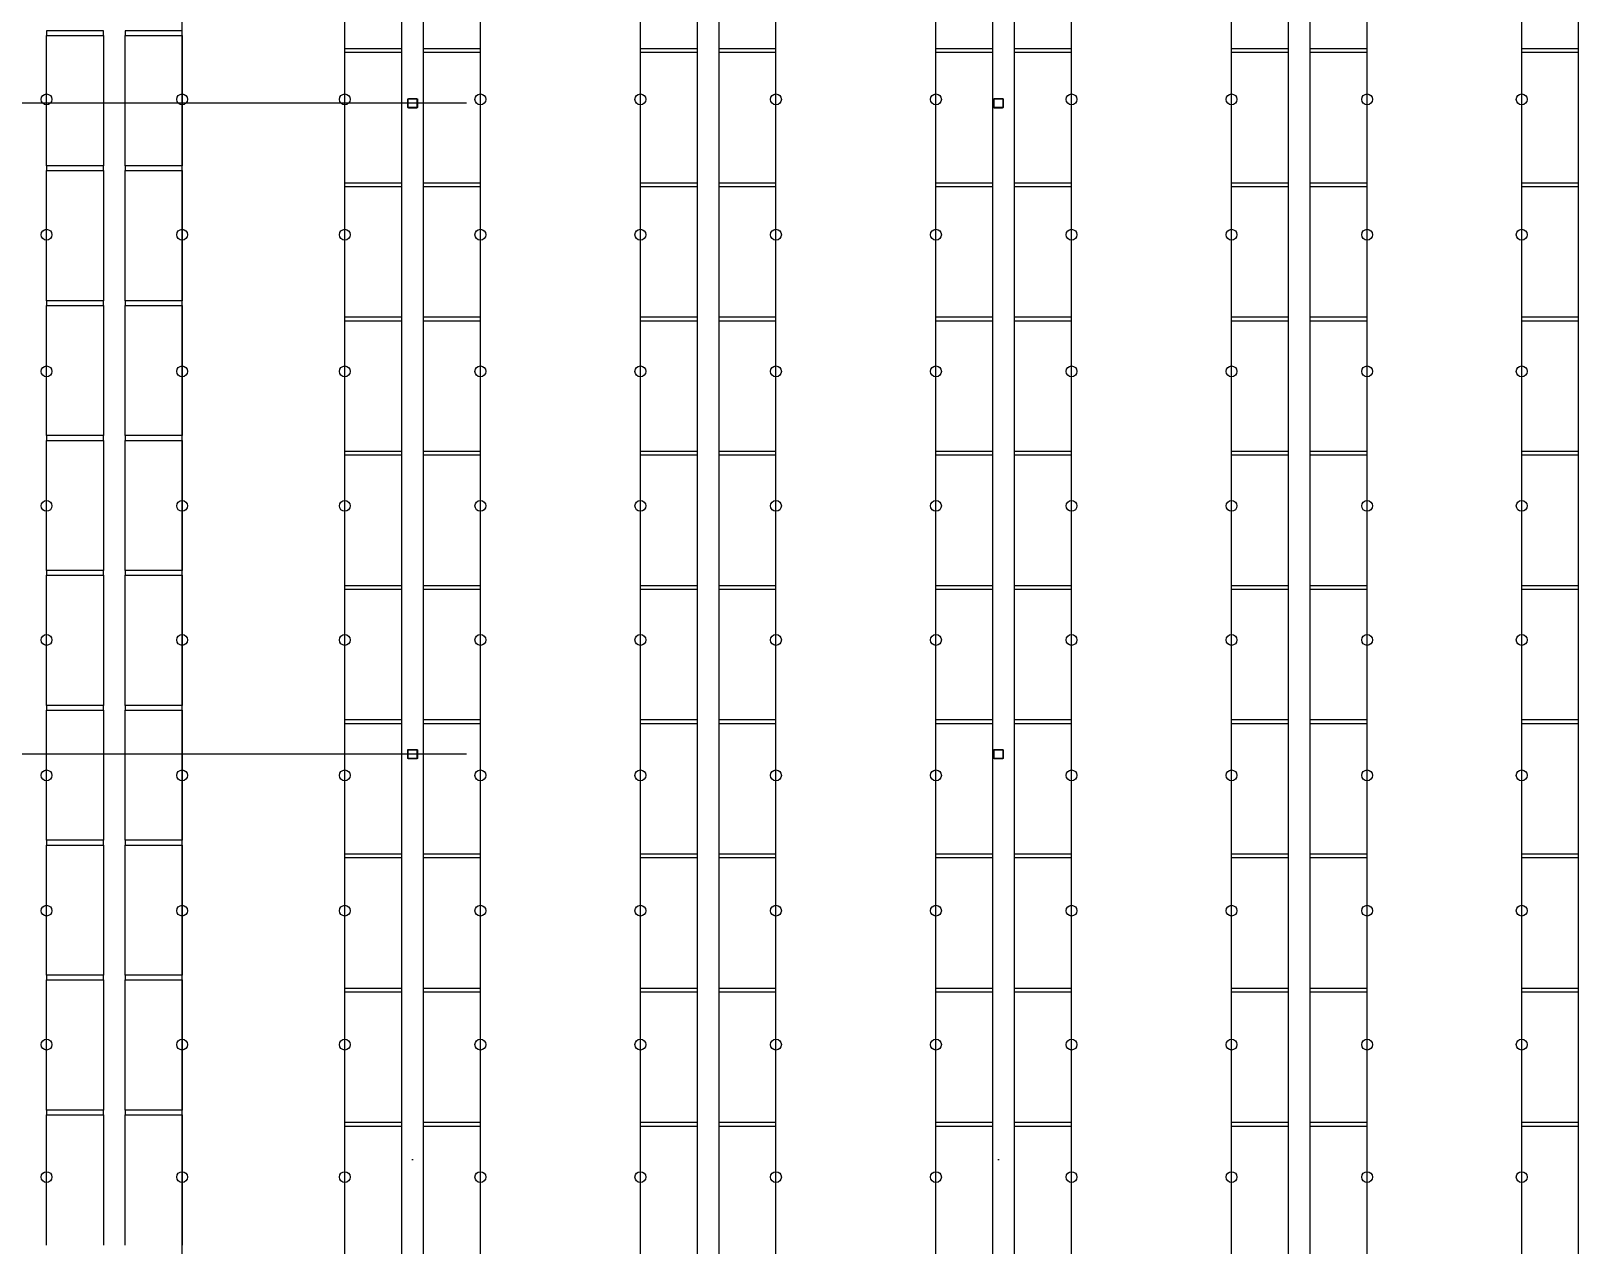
# Model space of a CAD drawing. Header units: millimetres. Extents: x 626570 to 643256, y 6233 to 11343.
# Drawn here: x 630702 to 631844, y 9564 to 10460 of the extents above; entities that cross this region are included whole.
import ezdxf

# ---------------------------------------------------------------- set-up
doc = ezdxf.new("R2010")
doc.units = ezdxf.units.MM
doc.header["$LTSCALE"] = 4000
doc.header["$MEASUREMENT"] = 0
doc.linetypes.add('DASHDOT', pattern=[1, 0.5, -0.25, 0, -0.25])
doc.layers.get('0').update_dxf_attribs({"linetype": 'CONTINUOUS'})
for name, color, linetype in [('BEAMS', 170, 'CONTINUOUS'), ('FRAMES', 170, 'CONTINUOUS'), ('FRAMESHORT', 170, 'CONTINUOUS'), ('LIGHTS', 50, 'CONTINUOUS'), ('MASTERFOUNDATION_1', 4, 'DASHDOT'), ('MASTERFOUNDATION_25', 7, 'CONTINUOUS'), ('RACK', 170, 'CONTINUOUS')]:
    doc.layers.add(name, color=color, linetype=linetype)
doc.styles.get("Standard").update_dxf_attribs({"font": 'simplex.shx'})

# ---------------------------------------------------------------- blocks, each defined once
blk = doc.blocks.new('R96X42')
for p, q in [((0, 0), (0, 42)), ((0, 42), (3, 42)), ((3, 42), (3, 0)), ((3, 42), (99, 42)), ((3, 42), (3, 0)), ((99, 0), (99, 42)), ((99, 0), (99, 42)), ((99, 42), (102, 42)), ((102, 42), (102, 0)), ((0, 0), (3, 0)), ((3, 0), (99, 0)), ((99, 0), (102, 0))]:
    blk.add_line(p, q)
at = {"width": 0.9, "flags": 1}
blk.add_attdef('RACK_TYPE', (18.2, 8.9), '', height=2, dxfattribs=at)

msp = doc.modelspace()

# ---------------------------------------------------------------- linework, layer by layer
at = {"layer": 'BEAMS', "linetype": 'Continuous'}
for p, q in [((630713.8, 10360.5), (630713.8, 10456.5)), ((630755.8, 10456.5), (630755.8, 10360.5)), ((630771.8, 10360.5), (630771.8, 10456.5)), ((630813.8, 10456.5), (630813.8, 10360.5)), ((630713.8, 10261), (630713.8, 10357)), ((630755.8, 10357), (630755.8, 10261)), ((630771.8, 10261), (630771.8, 10357)), ((630813.8, 10357), (630813.8, 10261)), ((630713.8, 10161.5), (630713.8, 10257.5)), ((630755.8, 10257.5), (630755.8, 10161.5)), ((630771.8, 10161.5), (630771.8, 10257.5)), ((630813.8, 10257.5), (630813.8, 10161.5)), ((630713.8, 10062), (630713.8, 10158)), ((630755.8, 10158), (630755.8, 10062)), ((630771.8, 10062), (630771.8, 10158)), ((630813.8, 10158), (630813.8, 10062)), ((630713.8, 9962.5), (630713.8, 10058.5)), ((630755.8, 10058.5), (630755.8, 9962.5)), ((630771.8, 9962.5), (630771.8, 10058.5)), ((630813.8, 10058.5), (630813.8, 9962.5)), ((630713.8, 9863), (630713.8, 9959)), ((630755.8, 9959), (630755.8, 9863)), ((630771.8, 9863), (630771.8, 9959)), ((630813.8, 9959), (630813.8, 9863)), ((630713.8, 9763.5), (630713.8, 9859.5)), ((630755.8, 9859.5), (630755.8, 9763.5)), ((630771.8, 9763.5), (630771.8, 9859.5)), ((630813.8, 9859.5), (630813.8, 9763.5)), ((630713.8, 9664), (630713.8, 9760)), ((630755.8, 9760), (630755.8, 9664)), ((630771.8, 9664), (630771.8, 9760)), ((630813.8, 9760), (630813.8, 9664)), ((630713.8, 9564.5), (630713.8, 9660.5)), ((630755.8, 9660.5), (630755.8, 9564.5)), ((630771.8, 9564.5), (630771.8, 9660.5)), ((630813.8, 9660.5), (630813.8, 9564.5))]:
    msp.add_line(p, q, dxfattribs=at)
at = {"layer": 'FRAMES', "linetype": 'Continuous', "flags": 128}
for points in [[(630713.8, 9760), (630755.8, 9760), (630755.8, 9763.5), (630713.8, 9763.5), (630713.8, 9760)], [(630771.8, 9760), (630813.8, 9760), (630813.8, 9763.5), (630771.8, 9763.5), (630771.8, 9760)], [(630713.8, 9660.5), (630755.8, 9660.5), (630755.8, 9664), (630713.8, 9664), (630713.8, 9660.5)], [(630771.8, 9660.5), (630813.8, 9660.5), (630813.8, 9664), (630771.8, 9664), (630771.8, 9660.5)]]:
    msp.add_lwpolyline(points, close=True, dxfattribs=at)
at = {"layer": 'FRAMESHORT', "flags": 128}
for points in [[(630713.8, 10456.5), (630755.8, 10456.5), (630755.8, 10460), (630713.8, 10460), (630713.8, 10456.5)], [(630771.8, 10456.5), (630813.8, 10456.5), (630813.8, 10460), (630771.8, 10460), (630771.8, 10456.5)], [(630713.8, 10357), (630755.8, 10357), (630755.8, 10360.5), (630713.8, 10360.5), (630713.8, 10357)], [(630771.8, 10357), (630813.8, 10357), (630813.8, 10360.5), (630771.8, 10360.5), (630771.8, 10357)], [(630713.8, 10257.5), (630755.8, 10257.5), (630755.8, 10261), (630713.8, 10261), (630713.8, 10257.5)], [(630771.8, 10257.5), (630813.8, 10257.5), (630813.8, 10261), (630771.8, 10261), (630771.8, 10257.5)], [(630713.8, 10158), (630755.8, 10158), (630755.8, 10161.5), (630713.8, 10161.5), (630713.8, 10158)], [(630771.8, 10158), (630813.8, 10158), (630813.8, 10161.5), (630771.8, 10161.5), (630771.8, 10158)], [(630713.8, 10058.5), (630755.8, 10058.5), (630755.8, 10062), (630713.8, 10062), (630713.8, 10058.5)], [(630771.8, 10058.5), (630813.8, 10058.5), (630813.8, 10062), (630771.8, 10062), (630771.8, 10058.5)], [(630713.8, 9959), (630755.8, 9959), (630755.8, 9962.5), (630713.8, 9962.5), (630713.8, 9959)], [(630771.8, 9959), (630813.8, 9959), (630813.8, 9962.5), (630771.8, 9962.5), (630771.8, 9959)], [(630713.8, 9859.5), (630755.8, 9859.5), (630755.8, 9863), (630713.8, 9863), (630713.8, 9859.5)], [(630771.8, 9859.5), (630813.8, 9859.5), (630813.8, 9863), (630771.8, 9863), (630771.8, 9859.5)]]:
    msp.add_lwpolyline(points, close=True, dxfattribs=at)
at = {"layer": 'LIGHTS'}
for centre in [(630713.8, 10409.5), (630813.8, 10409.5), (630933.8, 10409.5), (631033.8, 10409.5), (631151.8, 10409.5), (631251.8, 10409.5), (631369.8, 10409.5), (631469.8, 10409.5), (631587.8, 10409.5), (631687.8, 10409.5), (631801.8, 10409.5), (630713.8, 10309.7), (630813.8, 10309.7), (630933.8, 10309.7), (631033.8, 10309.7), (631151.8, 10309.7), (631251.8, 10309.7), (631369.8, 10309.7), (631469.8, 10309.7), (631587.8, 10309.7), (631687.8, 10309.7), (631801.8, 10309.7), (630713.8, 10208.9), (630813.8, 10208.9), (630933.8, 10208.9), (631033.8, 10208.9), (631151.8, 10208.9), (631251.8, 10208.9), (631369.8, 10208.9), (631469.8, 10208.9), (631587.8, 10208.9), (631687.8, 10208.9), (631801.8, 10208.9), (630713.8, 10109.7), (630813.8, 10109.7), (630933.8, 10109.7), (631033.8, 10109.7), (631151.8, 10109.7), (631251.8, 10109.7), (631369.8, 10109.7), (631469.8, 10109.7), (631587.8, 10109.7), (631687.8, 10109.7), (631801.8, 10109.7), (630713.8, 10010.8), (630813.8, 10010.8), (630933.8, 10010.8), (631033.8, 10010.8), (631151.8, 10010.8), (631251.8, 10010.8), (631369.8, 10010.8), (631469.8, 10010.8), (631587.8, 10010.8), (631687.8, 10010.8), (631801.8, 10010.8), (630713.8, 9910.9), (630813.8, 9910.9), (630933.8, 9910.9), (631033.8, 9910.9), (631151.8, 9910.9), (631251.8, 9910.9), (631369.8, 9910.9), (631469.8, 9910.9), (631587.8, 9910.9), (631687.8, 9910.9), (631801.8, 9910.9), (630713.8, 9811.1), (630813.8, 9811.1), (630933.8, 9811.1), (631033.8, 9811.1), (631151.8, 9811.1), (631251.8, 9811.1), (631369.8, 9811.1), (631469.8, 9811.1), (631587.8, 9811.1), (631687.8, 9811.1), (631801.8, 9811.1), (630713.8, 9712.3), (630813.8, 9712.3), (630933.8, 9712.3), (631033.8, 9712.3), (631151.8, 9712.3), (631251.8, 9712.3), (631369.8, 9712.3), (631469.8, 9712.3), (631587.8, 9712.3), (631687.8, 9712.3), (631801.8, 9712.3), (630713.8, 9614.6), (630813.8, 9614.6), (630933.8, 9614.6), (631033.8, 9614.6), (631151.8, 9614.6), (631251.8, 9614.6), (631369.8, 9614.6), (631469.8, 9614.6), (631587.8, 9614.6), (631687.8, 9614.6), (631801.8, 9614.6)]:
    msp.add_circle(centre, 3.99, dxfattribs=at)
at = {"layer": 'MASTERFOUNDATION_1', "linetype": 'DASHDOT'}
for p, q in [((630983.8, 6627.5), (630983.8, 11123.2)), ((631415.8, 6627.5), (631415.8, 11123.2)), ((643023.9, 10406.6), (626796.6, 10406.6)), ((643023.9, 9926.6), (626796.6, 9926.6))]:
    msp.add_line(p, q, dxfattribs=at)
at = {"layer": 'MASTERFOUNDATION_25', "linetype": 'Continuous', "flags": 128}
for points in [[(630980.9, 10410.1), (630986.7, 10410.1), (630986.7, 10410.1), (630986.7, 10410.1), (630986.8, 10410.1), (630986.8, 10410.1), (630986.8, 10410.1), (630986.8, 10410.1), (630986.9, 10410.1), (630986.9, 10410.1), (630986.9, 10410.1), (630986.9, 10410.1), (630986.9, 10410.1), (630987, 10410.1), (630987, 10410), (630987, 10410), (630987, 10410), (630987, 10410), (630987, 10410), (630987.1, 10410), (630987.1, 10410), (630987.1, 10410), (630987.1, 10409.9), (630987.1, 10409.9), (630987.1, 10409.9), (630987.2, 10409.9), (630987.2, 10409.9), (630987.2, 10409.9), (630987.2, 10409.9), (630987.2, 10409.8), (630987.2, 10409.8), (630987.2, 10409.8), (630987.3, 10409.8), (630987.3, 10409.8), (630987.3, 10409.7), (630987.3, 10409.7), (630987.3, 10409.7), (630987.3, 10409.7), (630987.3, 10409.7), (630987.3, 10409.6), (630987.3, 10409.6), (630987.3, 10409.6), (630987.3, 10409.6), (630987.3, 10409.6), (630987.3, 10409.5), (630987.3, 10409.5), (630987.3, 10409.5), (630987.3, 10403.7), (630987.3, 10403.7), (630987.3, 10403.7), (630987.3, 10403.7), (630987.3, 10403.6), (630987.3, 10403.6), (630987.3, 10403.6), (630987.3, 10403.6), (630987.3, 10403.6), (630987.3, 10403.5), (630987.3, 10403.5), (630987.3, 10403.5), (630987.3, 10403.5), (630987.3, 10403.5), (630987.3, 10403.4), (630987.2, 10403.4), (630987.2, 10403.4), (630987.2, 10403.4), (630987.2, 10403.4), (630987.2, 10403.3), (630987.2, 10403.3), (630987.2, 10403.3), (630987.1, 10403.3), (630987.1, 10403.3), (630987.1, 10403.3), (630987.1, 10403.3), (630987.1, 10403.2), (630987.1, 10403.2), (630987, 10403.2), (630987, 10403.2), (630987, 10403.2), (630987, 10403.2), (630987, 10403.2), (630987, 10403.2), (630986.9, 10403.2), (630986.9, 10403.1), (630986.9, 10403.1), (630986.9, 10403.1), (630986.9, 10403.1), (630986.8, 10403.1), (630986.8, 10403.1), (630986.8, 10403.1), (630986.8, 10403.1), (630986.7, 10403.1), (630986.7, 10403.1), (630986.7, 10403.1), (630980.9, 10403.1), (630980.9, 10403.1), (630980.9, 10403.1), (630980.9, 10403.1), (630980.9, 10403.1), (630980.8, 10403.1), (630980.8, 10403.1), (630980.8, 10403.1), (630980.8, 10403.1), (630980.8, 10403.1), (630980.7, 10403.1), (630980.7, 10403.2), (630980.7, 10403.2), (630980.7, 10403.2), (630980.7, 10403.2), (630980.6, 10403.2), (630980.6, 10403.2), (630980.6, 10403.2), (630980.6, 10403.2), (630980.6, 10403.2), (630980.5, 10403.3), (630980.5, 10403.3), (630980.5, 10403.3), (630980.5, 10403.3), (630980.5, 10403.3), (630980.5, 10403.3), (630980.5, 10403.3), (630980.4, 10403.4), (630980.4, 10403.4), (630980.4, 10403.4), (630980.4, 10403.4), (630980.4, 10403.4), (630980.4, 10403.5), (630980.4, 10403.5), (630980.4, 10403.5), (630980.4, 10403.5), (630980.4, 10403.5), (630980.3, 10403.6), (630980.3, 10403.6), (630980.3, 10403.6), (630980.3, 10403.6), (630980.3, 10403.6), (630980.3, 10403.7), (630980.3, 10403.7), (630980.3, 10403.7), (630980.3, 10403.7), (630980.3, 10409.5), (630980.3, 10409.5), (630980.3, 10409.5), (630980.3, 10409.6), (630980.3, 10409.6), (630980.3, 10409.6), (630980.3, 10409.6), (630980.3, 10409.6), (630980.3, 10409.7), (630980.4, 10409.7), (630980.4, 10409.7), (630980.4, 10409.7), (630980.4, 10409.7), (630980.4, 10409.8), (630980.4, 10409.8), (630980.4, 10409.8), (630980.4, 10409.8), (630980.4, 10409.8), (630980.4, 10409.9), (630980.5, 10409.9), (630980.5, 10409.9), (630980.5, 10409.9), (630980.5, 10409.9), (630980.5, 10409.9), (630980.5, 10409.9), (630980.5, 10410), (630980.6, 10410), (630980.6, 10410), (630980.6, 10410), (630980.6, 10410), (630980.6, 10410), (630980.7, 10410), (630980.7, 10410), (630980.7, 10410.1), (630980.7, 10410.1), (630980.7, 10410.1), (630980.8, 10410.1), (630980.8, 10410.1), (630980.8, 10410.1), (630980.8, 10410.1), (630980.8, 10410.1), (630980.9, 10410.1), (630980.9, 10410.1), (630980.9, 10410.1), (630980.9, 10410.1), (630980.9, 10410.1)], [(630980.9, 10409.8), (630986.7, 10409.8), (630986.7, 10409.8), (630986.7, 10409.8), (630986.7, 10409.8), (630986.7, 10409.8), (630986.8, 10409.8), (630986.8, 10409.8), (630986.8, 10409.8), (630986.8, 10409.8), (630986.8, 10409.8), (630986.8, 10409.8), (630986.8, 10409.8), (630986.8, 10409.8), (630986.8, 10409.8), (630986.8, 10409.8), (630986.9, 10409.8), (630986.9, 10409.7), (630986.9, 10409.7), (630986.9, 10409.7), (630986.9, 10409.7), (630986.9, 10409.7), (630986.9, 10409.7), (630986.9, 10409.7), (630986.9, 10409.7), (630986.9, 10409.7), (630986.9, 10409.7), (630986.9, 10409.7), (630987, 10409.7), (630987, 10409.7), (630987, 10409.7), (630987, 10409.6), (630987, 10409.6), (630987, 10409.6), (630987, 10409.6), (630987, 10409.6), (630987, 10409.6), (630987, 10409.6), (630987, 10409.6), (630987, 10409.6), (630987, 10409.6), (630987, 10409.5), (630987, 10409.5), (630987, 10409.5), (630987, 10409.5), (630987, 10409.5), (630987, 10409.5), (630987, 10403.7), (630987, 10403.7), (630987, 10403.7), (630987, 10403.7), (630987, 10403.7), (630987, 10403.7), (630987, 10403.7), (630987, 10403.7), (630987, 10403.6), (630987, 10403.6), (630987, 10403.6), (630987, 10403.6), (630987, 10403.6), (630987, 10403.6), (630987, 10403.6), (630987, 10403.6), (630987, 10403.6), (630987, 10403.6), (630987, 10403.5), (630986.9, 10403.5), (630986.9, 10403.5), (630986.9, 10403.5), (630986.9, 10403.5), (630986.9, 10403.5), (630986.9, 10403.5), (630986.9, 10403.5), (630986.9, 10403.5), (630986.9, 10403.5), (630986.9, 10403.5), (630986.9, 10403.5), (630986.9, 10403.5), (630986.8, 10403.5), (630986.8, 10403.5), (630986.8, 10403.4), (630986.8, 10403.4), (630986.8, 10403.4), (630986.8, 10403.4), (630986.8, 10403.4), (630986.8, 10403.4), (630986.8, 10403.4), (630986.8, 10403.4), (630986.7, 10403.4), (630986.7, 10403.4), (630986.7, 10403.4), (630986.7, 10403.4), (630986.7, 10403.4), (630980.9, 10403.4), (630980.9, 10403.4), (630980.9, 10403.4), (630980.9, 10403.4), (630980.9, 10403.4), (630980.9, 10403.4), (630980.9, 10403.4), (630980.9, 10403.4), (630980.9, 10403.4), (630980.8, 10403.4), (630980.8, 10403.4), (630980.8, 10403.4), (630980.8, 10403.4), (630980.8, 10403.5), (630980.8, 10403.5), (630980.8, 10403.5), (630980.8, 10403.5), (630980.8, 10403.5), (630980.8, 10403.5), (630980.8, 10403.5), (630980.7, 10403.5), (630980.7, 10403.5), (630980.7, 10403.5), (630980.7, 10403.5), (630980.7, 10403.5), (630980.7, 10403.5), (630980.7, 10403.5), (630980.7, 10403.5), (630980.7, 10403.6), (630980.7, 10403.6), (630980.7, 10403.6), (630980.7, 10403.6), (630980.7, 10403.6), (630980.7, 10403.6), (630980.7, 10403.6), (630980.7, 10403.6), (630980.7, 10403.6), (630980.6, 10403.6), (630980.6, 10403.7), (630980.6, 10403.7), (630980.6, 10403.7), (630980.6, 10403.7), (630980.6, 10403.7), (630980.6, 10403.7), (630980.6, 10403.7), (630980.6, 10403.7), (630980.6, 10409.5), (630980.6, 10409.5), (630980.6, 10409.5), (630980.6, 10409.5), (630980.6, 10409.5), (630980.6, 10409.5), (630980.6, 10409.6), (630980.6, 10409.6), (630980.6, 10409.6), (630980.7, 10409.6), (630980.7, 10409.6), (630980.7, 10409.6), (630980.7, 10409.6), (630980.7, 10409.6), (630980.7, 10409.6), (630980.7, 10409.6), (630980.7, 10409.7), (630980.7, 10409.7), (630980.7, 10409.7), (630980.7, 10409.7), (630980.7, 10409.7), (630980.7, 10409.7), (630980.7, 10409.7), (630980.7, 10409.7), (630980.7, 10409.7), (630980.7, 10409.7), (630980.8, 10409.7), (630980.8, 10409.7), (630980.8, 10409.7), (630980.8, 10409.7), (630980.8, 10409.8), (630980.8, 10409.8), (630980.8, 10409.8), (630980.8, 10409.8), (630980.8, 10409.8), (630980.8, 10409.8), (630980.8, 10409.8), (630980.9, 10409.8), (630980.9, 10409.8), (630980.9, 10409.8), (630980.9, 10409.8), (630980.9, 10409.8), (630980.9, 10409.8), (630980.9, 10409.8), (630980.9, 10409.8), (630980.9, 10409.8)], [(631413, 10410.1), (631418.7, 10410.1), (631418.7, 10410.1), (631418.8, 10410.1), (631418.8, 10410.1), (631418.8, 10410.1), (631418.8, 10410.1), (631418.8, 10410.1), (631418.9, 10410.1), (631418.9, 10410.1), (631418.9, 10410.1), (631418.9, 10410.1), (631418.9, 10410.1), (631419, 10410.1), (631419, 10410), (631419, 10410), (631419, 10410), (631419, 10410), (631419.1, 10410), (631419.1, 10410), (631419.1, 10410), (631419.1, 10410), (631419.1, 10409.9), (631419.1, 10409.9), (631419.2, 10409.9), (631419.2, 10409.9), (631419.2, 10409.9), (631419.2, 10409.9), (631419.2, 10409.9), (631419.2, 10409.8), (631419.2, 10409.8), (631419.2, 10409.8), (631419.3, 10409.8), (631419.3, 10409.8), (631419.3, 10409.7), (631419.3, 10409.7), (631419.3, 10409.7), (631419.3, 10409.7), (631419.3, 10409.7), (631419.3, 10409.6), (631419.3, 10409.6), (631419.3, 10409.6), (631419.3, 10409.6), (631419.3, 10409.6), (631419.3, 10409.5), (631419.3, 10409.5), (631419.3, 10409.5), (631419.3, 10403.7), (631419.3, 10403.7), (631419.3, 10403.7), (631419.3, 10403.7), (631419.3, 10403.6), (631419.3, 10403.6), (631419.3, 10403.6), (631419.3, 10403.6), (631419.3, 10403.6), (631419.3, 10403.5), (631419.3, 10403.5), (631419.3, 10403.5), (631419.3, 10403.5), (631419.3, 10403.5), (631419.3, 10403.4), (631419.2, 10403.4), (631419.2, 10403.4), (631419.2, 10403.4), (631419.2, 10403.4), (631419.2, 10403.3), (631419.2, 10403.3), (631419.2, 10403.3), (631419.2, 10403.3), (631419.1, 10403.3), (631419.1, 10403.3), (631419.1, 10403.3), (631419.1, 10403.2), (631419.1, 10403.2), (631419.1, 10403.2), (631419, 10403.2), (631419, 10403.2), (631419, 10403.2), (631419, 10403.2), (631419, 10403.2), (631418.9, 10403.2), (631418.9, 10403.1), (631418.9, 10403.1), (631418.9, 10403.1), (631418.9, 10403.1), (631418.8, 10403.1), (631418.8, 10403.1), (631418.8, 10403.1), (631418.8, 10403.1), (631418.8, 10403.1), (631418.7, 10403.1), (631418.7, 10403.1), (631413, 10403.1), (631412.9, 10403.1), (631412.9, 10403.1), (631412.9, 10403.1), (631412.9, 10403.1), (631412.8, 10403.1), (631412.8, 10403.1), (631412.8, 10403.1), (631412.8, 10403.1), (631412.8, 10403.1), (631412.7, 10403.1), (631412.7, 10403.2), (631412.7, 10403.2), (631412.7, 10403.2), (631412.7, 10403.2), (631412.6, 10403.2), (631412.6, 10403.2), (631412.6, 10403.2), (631412.6, 10403.2), (631412.6, 10403.2), (631412.6, 10403.3), (631412.5, 10403.3), (631412.5, 10403.3), (631412.5, 10403.3), (631412.5, 10403.3), (631412.5, 10403.3), (631412.5, 10403.3), (631412.4, 10403.4), (631412.4, 10403.4), (631412.4, 10403.4), (631412.4, 10403.4), (631412.4, 10403.4), (631412.4, 10403.5), (631412.4, 10403.5), (631412.4, 10403.5), (631412.4, 10403.5), (631412.4, 10403.5), (631412.4, 10403.6), (631412.3, 10403.6), (631412.3, 10403.6), (631412.3, 10403.6), (631412.3, 10403.6), (631412.3, 10403.7), (631412.3, 10403.7), (631412.3, 10403.7), (631412.3, 10403.7), (631412.3, 10409.5), (631412.3, 10409.5), (631412.3, 10409.5), (631412.3, 10409.6), (631412.3, 10409.6), (631412.3, 10409.6), (631412.3, 10409.6), (631412.3, 10409.6), (631412.4, 10409.7), (631412.4, 10409.7), (631412.4, 10409.7), (631412.4, 10409.7), (631412.4, 10409.7), (631412.4, 10409.8), (631412.4, 10409.8), (631412.4, 10409.8), (631412.4, 10409.8), (631412.4, 10409.8), (631412.4, 10409.9), (631412.5, 10409.9), (631412.5, 10409.9), (631412.5, 10409.9), (631412.5, 10409.9), (631412.5, 10409.9), (631412.5, 10409.9), (631412.6, 10410), (631412.6, 10410), (631412.6, 10410), (631412.6, 10410), (631412.6, 10410), (631412.6, 10410), (631412.7, 10410), (631412.7, 10410), (631412.7, 10410.1), (631412.7, 10410.1), (631412.7, 10410.1), (631412.8, 10410.1), (631412.8, 10410.1), (631412.8, 10410.1), (631412.8, 10410.1), (631412.8, 10410.1), (631412.9, 10410.1), (631412.9, 10410.1), (631412.9, 10410.1), (631412.9, 10410.1), (631413, 10410.1)], [(631413, 10409.8), (631418.7, 10409.8), (631418.7, 10409.8), (631418.7, 10409.8), (631418.7, 10409.8), (631418.8, 10409.8), (631418.8, 10409.8), (631418.8, 10409.8), (631418.8, 10409.8), (631418.8, 10409.8), (631418.8, 10409.8), (631418.8, 10409.8), (631418.8, 10409.8), (631418.8, 10409.8), (631418.8, 10409.8), (631418.9, 10409.8), (631418.9, 10409.8), (631418.9, 10409.7), (631418.9, 10409.7), (631418.9, 10409.7), (631418.9, 10409.7), (631418.9, 10409.7), (631418.9, 10409.7), (631418.9, 10409.7), (631418.9, 10409.7), (631418.9, 10409.7), (631418.9, 10409.7), (631419, 10409.7), (631419, 10409.7), (631419, 10409.7), (631419, 10409.7), (631419, 10409.6), (631419, 10409.6), (631419, 10409.6), (631419, 10409.6), (631419, 10409.6), (631419, 10409.6), (631419, 10409.6), (631419, 10409.6), (631419, 10409.6), (631419, 10409.6), (631419, 10409.5), (631419, 10409.5), (631419, 10409.5), (631419, 10409.5), (631419, 10409.5), (631419, 10409.5), (631419, 10403.7), (631419, 10403.7), (631419, 10403.7), (631419, 10403.7), (631419, 10403.7), (631419, 10403.7), (631419, 10403.7), (631419, 10403.7), (631419, 10403.6), (631419, 10403.6), (631419, 10403.6), (631419, 10403.6), (631419, 10403.6), (631419, 10403.6), (631419, 10403.6), (631419, 10403.6), (631419, 10403.6), (631419, 10403.6), (631419, 10403.5), (631419, 10403.5), (631418.9, 10403.5), (631418.9, 10403.5), (631418.9, 10403.5), (631418.9, 10403.5), (631418.9, 10403.5), (631418.9, 10403.5), (631418.9, 10403.5), (631418.9, 10403.5), (631418.9, 10403.5), (631418.9, 10403.5), (631418.9, 10403.5), (631418.9, 10403.5), (631418.8, 10403.5), (631418.8, 10403.4), (631418.8, 10403.4), (631418.8, 10403.4), (631418.8, 10403.4), (631418.8, 10403.4), (631418.8, 10403.4), (631418.8, 10403.4), (631418.8, 10403.4), (631418.8, 10403.4), (631418.7, 10403.4), (631418.7, 10403.4), (631418.7, 10403.4), (631418.7, 10403.4), (631413, 10403.4), (631412.9, 10403.4), (631412.9, 10403.4), (631412.9, 10403.4), (631412.9, 10403.4), (631412.9, 10403.4), (631412.9, 10403.4), (631412.9, 10403.4), (631412.9, 10403.4), (631412.9, 10403.4), (631412.8, 10403.4), (631412.8, 10403.4), (631412.8, 10403.4), (631412.8, 10403.5), (631412.8, 10403.5), (631412.8, 10403.5), (631412.8, 10403.5), (631412.8, 10403.5), (631412.8, 10403.5), (631412.8, 10403.5), (631412.8, 10403.5), (631412.7, 10403.5), (631412.7, 10403.5), (631412.7, 10403.5), (631412.7, 10403.5), (631412.7, 10403.5), (631412.7, 10403.5), (631412.7, 10403.5), (631412.7, 10403.6), (631412.7, 10403.6), (631412.7, 10403.6), (631412.7, 10403.6), (631412.7, 10403.6), (631412.7, 10403.6), (631412.7, 10403.6), (631412.7, 10403.6), (631412.7, 10403.6), (631412.7, 10403.6), (631412.7, 10403.7), (631412.7, 10403.7), (631412.6, 10403.7), (631412.6, 10403.7), (631412.6, 10403.7), (631412.6, 10403.7), (631412.6, 10403.7), (631412.6, 10403.7), (631412.6, 10409.5), (631412.6, 10409.5), (631412.6, 10409.5), (631412.6, 10409.5), (631412.6, 10409.5), (631412.6, 10409.5), (631412.7, 10409.6), (631412.7, 10409.6), (631412.7, 10409.6), (631412.7, 10409.6), (631412.7, 10409.6), (631412.7, 10409.6), (631412.7, 10409.6), (631412.7, 10409.6), (631412.7, 10409.6), (631412.7, 10409.6), (631412.7, 10409.7), (631412.7, 10409.7), (631412.7, 10409.7), (631412.7, 10409.7), (631412.7, 10409.7), (631412.7, 10409.7), (631412.7, 10409.7), (631412.7, 10409.7), (631412.7, 10409.7), (631412.8, 10409.7), (631412.8, 10409.7), (631412.8, 10409.7), (631412.8, 10409.7), (631412.8, 10409.7), (631412.8, 10409.8), (631412.8, 10409.8), (631412.8, 10409.8), (631412.8, 10409.8), (631412.8, 10409.8), (631412.8, 10409.8), (631412.9, 10409.8), (631412.9, 10409.8), (631412.9, 10409.8), (631412.9, 10409.8), (631412.9, 10409.8), (631412.9, 10409.8), (631412.9, 10409.8), (631412.9, 10409.8), (631412.9, 10409.8), (631413, 10409.8)], [(630980.9, 9930.1), (630986.7, 9930.1), (630986.7, 9930.1), (630986.7, 9930.1), (630986.8, 9930.1), (630986.8, 9930.1), (630986.8, 9930.1), (630986.8, 9930.1), (630986.9, 9930.1), (630986.9, 9930.1), (630986.9, 9930.1), (630986.9, 9930.1), (630986.9, 9930.1), (630987, 9930.1), (630987, 9930), (630987, 9930), (630987, 9930), (630987, 9930), (630987, 9930), (630987.1, 9930), (630987.1, 9930), (630987.1, 9930), (630987.1, 9929.9), (630987.1, 9929.9), (630987.1, 9929.9), (630987.2, 9929.9), (630987.2, 9929.9), (630987.2, 9929.9), (630987.2, 9929.9), (630987.2, 9929.8), (630987.2, 9929.8), (630987.2, 9929.8), (630987.3, 9929.8), (630987.3, 9929.8), (630987.3, 9929.7), (630987.3, 9929.7), (630987.3, 9929.7), (630987.3, 9929.7), (630987.3, 9929.7), (630987.3, 9929.6), (630987.3, 9929.6), (630987.3, 9929.6), (630987.3, 9929.6), (630987.3, 9929.6), (630987.3, 9929.5), (630987.3, 9929.5), (630987.3, 9929.5), (630987.3, 9923.7), (630987.3, 9923.7), (630987.3, 9923.7), (630987.3, 9923.7), (630987.3, 9923.6), (630987.3, 9923.6), (630987.3, 9923.6), (630987.3, 9923.6), (630987.3, 9923.6), (630987.3, 9923.5), (630987.3, 9923.5), (630987.3, 9923.5), (630987.3, 9923.5), (630987.3, 9923.5), (630987.3, 9923.4), (630987.2, 9923.4), (630987.2, 9923.4), (630987.2, 9923.4), (630987.2, 9923.4), (630987.2, 9923.3), (630987.2, 9923.3), (630987.2, 9923.3), (630987.1, 9923.3), (630987.1, 9923.3), (630987.1, 9923.3), (630987.1, 9923.3), (630987.1, 9923.2), (630987.1, 9923.2), (630987, 9923.2), (630987, 9923.2), (630987, 9923.2), (630987, 9923.2), (630987, 9923.2), (630987, 9923.2), (630986.9, 9923.2), (630986.9, 9923.1), (630986.9, 9923.1), (630986.9, 9923.1), (630986.9, 9923.1), (630986.8, 9923.1), (630986.8, 9923.1), (630986.8, 9923.1), (630986.8, 9923.1), (630986.7, 9923.1), (630986.7, 9923.1), (630986.7, 9923.1), (630980.9, 9923.1), (630980.9, 9923.1), (630980.9, 9923.1), (630980.9, 9923.1), (630980.9, 9923.1), (630980.8, 9923.1), (630980.8, 9923.1), (630980.8, 9923.1), (630980.8, 9923.1), (630980.8, 9923.1), (630980.7, 9923.1), (630980.7, 9923.2), (630980.7, 9923.2), (630980.7, 9923.2), (630980.7, 9923.2), (630980.6, 9923.2), (630980.6, 9923.2), (630980.6, 9923.2), (630980.6, 9923.2), (630980.6, 9923.2), (630980.5, 9923.3), (630980.5, 9923.3), (630980.5, 9923.3), (630980.5, 9923.3), (630980.5, 9923.3), (630980.5, 9923.3), (630980.5, 9923.3), (630980.4, 9923.4), (630980.4, 9923.4), (630980.4, 9923.4), (630980.4, 9923.4), (630980.4, 9923.4), (630980.4, 9923.5), (630980.4, 9923.5), (630980.4, 9923.5), (630980.4, 9923.5), (630980.4, 9923.5), (630980.3, 9923.6), (630980.3, 9923.6), (630980.3, 9923.6), (630980.3, 9923.6), (630980.3, 9923.6), (630980.3, 9923.7), (630980.3, 9923.7), (630980.3, 9923.7), (630980.3, 9923.7), (630980.3, 9929.5), (630980.3, 9929.5), (630980.3, 9929.5), (630980.3, 9929.6), (630980.3, 9929.6), (630980.3, 9929.6), (630980.3, 9929.6), (630980.3, 9929.6), (630980.3, 9929.7), (630980.4, 9929.7), (630980.4, 9929.7), (630980.4, 9929.7), (630980.4, 9929.7), (630980.4, 9929.8), (630980.4, 9929.8), (630980.4, 9929.8), (630980.4, 9929.8), (630980.4, 9929.8), (630980.4, 9929.9), (630980.5, 9929.9), (630980.5, 9929.9), (630980.5, 9929.9), (630980.5, 9929.9), (630980.5, 9929.9), (630980.5, 9929.9), (630980.5, 9930), (630980.6, 9930), (630980.6, 9930), (630980.6, 9930), (630980.6, 9930), (630980.6, 9930), (630980.7, 9930), (630980.7, 9930), (630980.7, 9930.1), (630980.7, 9930.1), (630980.7, 9930.1), (630980.8, 9930.1), (630980.8, 9930.1), (630980.8, 9930.1), (630980.8, 9930.1), (630980.8, 9930.1), (630980.9, 9930.1), (630980.9, 9930.1), (630980.9, 9930.1), (630980.9, 9930.1), (630980.9, 9930.1)], [(630980.9, 9929.8), (630986.7, 9929.8), (630986.7, 9929.8), (630986.7, 9929.8), (630986.7, 9929.8), (630986.7, 9929.8), (630986.8, 9929.8), (630986.8, 9929.8), (630986.8, 9929.8), (630986.8, 9929.8), (630986.8, 9929.8), (630986.8, 9929.8), (630986.8, 9929.8), (630986.8, 9929.8), (630986.8, 9929.8), (630986.8, 9929.8), (630986.9, 9929.8), (630986.9, 9929.7), (630986.9, 9929.7), (630986.9, 9929.7), (630986.9, 9929.7), (630986.9, 9929.7), (630986.9, 9929.7), (630986.9, 9929.7), (630986.9, 9929.7), (630986.9, 9929.7), (630986.9, 9929.7), (630986.9, 9929.7), (630987, 9929.7), (630987, 9929.7), (630987, 9929.7), (630987, 9929.6), (630987, 9929.6), (630987, 9929.6), (630987, 9929.6), (630987, 9929.6), (630987, 9929.6), (630987, 9929.6), (630987, 9929.6), (630987, 9929.6), (630987, 9929.6), (630987, 9929.5), (630987, 9929.5), (630987, 9929.5), (630987, 9929.5), (630987, 9929.5), (630987, 9929.5), (630987, 9923.7), (630987, 9923.7), (630987, 9923.7), (630987, 9923.7), (630987, 9923.7), (630987, 9923.7), (630987, 9923.7), (630987, 9923.7), (630987, 9923.6), (630987, 9923.6), (630987, 9923.6), (630987, 9923.6), (630987, 9923.6), (630987, 9923.6), (630987, 9923.6), (630987, 9923.6), (630987, 9923.6), (630987, 9923.6), (630987, 9923.5), (630986.9, 9923.5), (630986.9, 9923.5), (630986.9, 9923.5), (630986.9, 9923.5), (630986.9, 9923.5), (630986.9, 9923.5), (630986.9, 9923.5), (630986.9, 9923.5), (630986.9, 9923.5), (630986.9, 9923.5), (630986.9, 9923.5), (630986.9, 9923.5), (630986.8, 9923.5), (630986.8, 9923.5), (630986.8, 9923.4), (630986.8, 9923.4), (630986.8, 9923.4), (630986.8, 9923.4), (630986.8, 9923.4), (630986.8, 9923.4), (630986.8, 9923.4), (630986.8, 9923.4), (630986.7, 9923.4), (630986.7, 9923.4), (630986.7, 9923.4), (630986.7, 9923.4), (630986.7, 9923.4), (630980.9, 9923.4), (630980.9, 9923.4), (630980.9, 9923.4), (630980.9, 9923.4), (630980.9, 9923.4), (630980.9, 9923.4), (630980.9, 9923.4), (630980.9, 9923.4), (630980.9, 9923.4), (630980.8, 9923.4), (630980.8, 9923.4), (630980.8, 9923.4), (630980.8, 9923.4), (630980.8, 9923.5), (630980.8, 9923.5), (630980.8, 9923.5), (630980.8, 9923.5), (630980.8, 9923.5), (630980.8, 9923.5), (630980.8, 9923.5), (630980.7, 9923.5), (630980.7, 9923.5), (630980.7, 9923.5), (630980.7, 9923.5), (630980.7, 9923.5), (630980.7, 9923.5), (630980.7, 9923.5), (630980.7, 9923.5), (630980.7, 9923.6), (630980.7, 9923.6), (630980.7, 9923.6), (630980.7, 9923.6), (630980.7, 9923.6), (630980.7, 9923.6), (630980.7, 9923.6), (630980.7, 9923.6), (630980.7, 9923.6), (630980.6, 9923.6), (630980.6, 9923.7), (630980.6, 9923.7), (630980.6, 9923.7), (630980.6, 9923.7), (630980.6, 9923.7), (630980.6, 9923.7), (630980.6, 9923.7), (630980.6, 9923.7), (630980.6, 9929.5), (630980.6, 9929.5), (630980.6, 9929.5), (630980.6, 9929.5), (630980.6, 9929.5), (630980.6, 9929.5), (630980.6, 9929.6), (630980.6, 9929.6), (630980.6, 9929.6), (630980.7, 9929.6), (630980.7, 9929.6), (630980.7, 9929.6), (630980.7, 9929.6), (630980.7, 9929.6), (630980.7, 9929.6), (630980.7, 9929.6), (630980.7, 9929.7), (630980.7, 9929.7), (630980.7, 9929.7), (630980.7, 9929.7), (630980.7, 9929.7), (630980.7, 9929.7), (630980.7, 9929.7), (630980.7, 9929.7), (630980.7, 9929.7), (630980.7, 9929.7), (630980.8, 9929.7), (630980.8, 9929.7), (630980.8, 9929.7), (630980.8, 9929.7), (630980.8, 9929.8), (630980.8, 9929.8), (630980.8, 9929.8), (630980.8, 9929.8), (630980.8, 9929.8), (630980.8, 9929.8), (630980.8, 9929.8), (630980.9, 9929.8), (630980.9, 9929.8), (630980.9, 9929.8), (630980.9, 9929.8), (630980.9, 9929.8), (630980.9, 9929.8), (630980.9, 9929.8), (630980.9, 9929.8), (630980.9, 9929.8)], [(631413, 9930.1), (631418.7, 9930.1), (631418.7, 9930.1), (631418.8, 9930.1), (631418.8, 9930.1), (631418.8, 9930.1), (631418.8, 9930.1), (631418.8, 9930.1), (631418.9, 9930.1), (631418.9, 9930.1), (631418.9, 9930.1), (631418.9, 9930.1), (631418.9, 9930.1), (631419, 9930.1), (631419, 9930), (631419, 9930), (631419, 9930), (631419, 9930), (631419.1, 9930), (631419.1, 9930), (631419.1, 9930), (631419.1, 9930), (631419.1, 9929.9), (631419.1, 9929.9), (631419.2, 9929.9), (631419.2, 9929.9), (631419.2, 9929.9), (631419.2, 9929.9), (631419.2, 9929.9), (631419.2, 9929.8), (631419.2, 9929.8), (631419.2, 9929.8), (631419.3, 9929.8), (631419.3, 9929.8), (631419.3, 9929.7), (631419.3, 9929.7), (631419.3, 9929.7), (631419.3, 9929.7), (631419.3, 9929.7), (631419.3, 9929.6), (631419.3, 9929.6), (631419.3, 9929.6), (631419.3, 9929.6), (631419.3, 9929.6), (631419.3, 9929.5), (631419.3, 9929.5), (631419.3, 9929.5), (631419.3, 9923.7), (631419.3, 9923.7), (631419.3, 9923.7), (631419.3, 9923.7), (631419.3, 9923.6), (631419.3, 9923.6), (631419.3, 9923.6), (631419.3, 9923.6), (631419.3, 9923.6), (631419.3, 9923.5), (631419.3, 9923.5), (631419.3, 9923.5), (631419.3, 9923.5), (631419.3, 9923.5), (631419.3, 9923.4), (631419.2, 9923.4), (631419.2, 9923.4), (631419.2, 9923.4), (631419.2, 9923.4), (631419.2, 9923.3), (631419.2, 9923.3), (631419.2, 9923.3), (631419.2, 9923.3), (631419.1, 9923.3), (631419.1, 9923.3), (631419.1, 9923.3), (631419.1, 9923.2), (631419.1, 9923.2), (631419.1, 9923.2), (631419, 9923.2), (631419, 9923.2), (631419, 9923.2), (631419, 9923.2), (631419, 9923.2), (631418.9, 9923.2), (631418.9, 9923.1), (631418.9, 9923.1), (631418.9, 9923.1), (631418.9, 9923.1), (631418.8, 9923.1), (631418.8, 9923.1), (631418.8, 9923.1), (631418.8, 9923.1), (631418.8, 9923.1), (631418.7, 9923.1), (631418.7, 9923.1), (631413, 9923.1), (631412.9, 9923.1), (631412.9, 9923.1), (631412.9, 9923.1), (631412.9, 9923.1), (631412.8, 9923.1), (631412.8, 9923.1), (631412.8, 9923.1), (631412.8, 9923.1), (631412.8, 9923.1), (631412.7, 9923.1), (631412.7, 9923.2), (631412.7, 9923.2), (631412.7, 9923.2), (631412.7, 9923.2), (631412.6, 9923.2), (631412.6, 9923.2), (631412.6, 9923.2), (631412.6, 9923.2), (631412.6, 9923.2), (631412.6, 9923.3), (631412.5, 9923.3), (631412.5, 9923.3), (631412.5, 9923.3), (631412.5, 9923.3), (631412.5, 9923.3), (631412.5, 9923.3), (631412.4, 9923.4), (631412.4, 9923.4), (631412.4, 9923.4), (631412.4, 9923.4), (631412.4, 9923.4), (631412.4, 9923.5), (631412.4, 9923.5), (631412.4, 9923.5), (631412.4, 9923.5), (631412.4, 9923.5), (631412.4, 9923.6), (631412.3, 9923.6), (631412.3, 9923.6), (631412.3, 9923.6), (631412.3, 9923.6), (631412.3, 9923.7), (631412.3, 9923.7), (631412.3, 9923.7), (631412.3, 9923.7), (631412.3, 9929.5), (631412.3, 9929.5), (631412.3, 9929.5), (631412.3, 9929.6), (631412.3, 9929.6), (631412.3, 9929.6), (631412.3, 9929.6), (631412.3, 9929.6), (631412.4, 9929.7), (631412.4, 9929.7), (631412.4, 9929.7), (631412.4, 9929.7), (631412.4, 9929.7), (631412.4, 9929.8), (631412.4, 9929.8), (631412.4, 9929.8), (631412.4, 9929.8), (631412.4, 9929.8), (631412.4, 9929.9), (631412.5, 9929.9), (631412.5, 9929.9), (631412.5, 9929.9), (631412.5, 9929.9), (631412.5, 9929.9), (631412.5, 9929.9), (631412.6, 9930), (631412.6, 9930), (631412.6, 9930), (631412.6, 9930), (631412.6, 9930), (631412.6, 9930), (631412.7, 9930), (631412.7, 9930), (631412.7, 9930.1), (631412.7, 9930.1), (631412.7, 9930.1), (631412.8, 9930.1), (631412.8, 9930.1), (631412.8, 9930.1), (631412.8, 9930.1), (631412.8, 9930.1), (631412.9, 9930.1), (631412.9, 9930.1), (631412.9, 9930.1), (631412.9, 9930.1), (631413, 9930.1)], [(631413, 9929.8), (631418.7, 9929.8), (631418.7, 9929.8), (631418.7, 9929.8), (631418.7, 9929.8), (631418.8, 9929.8), (631418.8, 9929.8), (631418.8, 9929.8), (631418.8, 9929.8), (631418.8, 9929.8), (631418.8, 9929.8), (631418.8, 9929.8), (631418.8, 9929.8), (631418.8, 9929.8), (631418.8, 9929.8), (631418.9, 9929.8), (631418.9, 9929.8), (631418.9, 9929.7), (631418.9, 9929.7), (631418.9, 9929.7), (631418.9, 9929.7), (631418.9, 9929.7), (631418.9, 9929.7), (631418.9, 9929.7), (631418.9, 9929.7), (631418.9, 9929.7), (631418.9, 9929.7), (631419, 9929.7), (631419, 9929.7), (631419, 9929.7), (631419, 9929.7), (631419, 9929.6), (631419, 9929.6), (631419, 9929.6), (631419, 9929.6), (631419, 9929.6), (631419, 9929.6), (631419, 9929.6), (631419, 9929.6), (631419, 9929.6), (631419, 9929.6), (631419, 9929.5), (631419, 9929.5), (631419, 9929.5), (631419, 9929.5), (631419, 9929.5), (631419, 9929.5), (631419, 9923.7), (631419, 9923.7), (631419, 9923.7), (631419, 9923.7), (631419, 9923.7), (631419, 9923.7), (631419, 9923.7), (631419, 9923.7), (631419, 9923.6), (631419, 9923.6), (631419, 9923.6), (631419, 9923.6), (631419, 9923.6), (631419, 9923.6), (631419, 9923.6), (631419, 9923.6), (631419, 9923.6), (631419, 9923.6), (631419, 9923.5), (631419, 9923.5), (631418.9, 9923.5), (631418.9, 9923.5), (631418.9, 9923.5), (631418.9, 9923.5), (631418.9, 9923.5), (631418.9, 9923.5), (631418.9, 9923.5), (631418.9, 9923.5), (631418.9, 9923.5), (631418.9, 9923.5), (631418.9, 9923.5), (631418.9, 9923.5), (631418.8, 9923.5), (631418.8, 9923.4), (631418.8, 9923.4), (631418.8, 9923.4), (631418.8, 9923.4), (631418.8, 9923.4), (631418.8, 9923.4), (631418.8, 9923.4), (631418.8, 9923.4), (631418.8, 9923.4), (631418.7, 9923.4), (631418.7, 9923.4), (631418.7, 9923.4), (631418.7, 9923.4), (631413, 9923.4), (631412.9, 9923.4), (631412.9, 9923.4), (631412.9, 9923.4), (631412.9, 9923.4), (631412.9, 9923.4), (631412.9, 9923.4), (631412.9, 9923.4), (631412.9, 9923.4), (631412.9, 9923.4), (631412.8, 9923.4), (631412.8, 9923.4), (631412.8, 9923.4), (631412.8, 9923.5), (631412.8, 9923.5), (631412.8, 9923.5), (631412.8, 9923.5), (631412.8, 9923.5), (631412.8, 9923.5), (631412.8, 9923.5), (631412.8, 9923.5), (631412.7, 9923.5), (631412.7, 9923.5), (631412.7, 9923.5), (631412.7, 9923.5), (631412.7, 9923.5), (631412.7, 9923.5), (631412.7, 9923.5), (631412.7, 9923.6), (631412.7, 9923.6), (631412.7, 9923.6), (631412.7, 9923.6), (631412.7, 9923.6), (631412.7, 9923.6), (631412.7, 9923.6), (631412.7, 9923.6), (631412.7, 9923.6), (631412.7, 9923.6), (631412.7, 9923.7), (631412.7, 9923.7), (631412.6, 9923.7), (631412.6, 9923.7), (631412.6, 9923.7), (631412.6, 9923.7), (631412.6, 9923.7), (631412.6, 9923.7), (631412.6, 9929.5), (631412.6, 9929.5), (631412.6, 9929.5), (631412.6, 9929.5), (631412.6, 9929.5), (631412.6, 9929.5), (631412.7, 9929.6), (631412.7, 9929.6), (631412.7, 9929.6), (631412.7, 9929.6), (631412.7, 9929.6), (631412.7, 9929.6), (631412.7, 9929.6), (631412.7, 9929.6), (631412.7, 9929.6), (631412.7, 9929.6), (631412.7, 9929.7), (631412.7, 9929.7), (631412.7, 9929.7), (631412.7, 9929.7), (631412.7, 9929.7), (631412.7, 9929.7), (631412.7, 9929.7), (631412.7, 9929.7), (631412.7, 9929.7), (631412.8, 9929.7), (631412.8, 9929.7), (631412.8, 9929.7), (631412.8, 9929.7), (631412.8, 9929.7), (631412.8, 9929.8), (631412.8, 9929.8), (631412.8, 9929.8), (631412.8, 9929.8), (631412.8, 9929.8), (631412.8, 9929.8), (631412.9, 9929.8), (631412.9, 9929.8), (631412.9, 9929.8), (631412.9, 9929.8), (631412.9, 9929.8), (631412.9, 9929.8), (631412.9, 9929.8), (631412.9, 9929.8), (631412.9, 9929.8), (631413, 9929.8)]]:
    msp.add_lwpolyline(points, close=True, dxfattribs=at)
at = {"layer": 'RACK'}
msp.add_line((630813.8, 7921), (630813.8, 10642), dxfattribs=at)

# ---------------------------------------------------------------- block references
at = {"layer": 'RACK', "rotation": 90}
for p in [(630975.8, 10444), (631033.8, 10444), (631193.8, 10444), (631251.8, 10444), (631411.8, 10444), (631469.8, 10444), (631629.8, 10444), (631687.8, 10444), (631843.8, 10444), (630975.8, 10345), (631033.8, 10345), (631193.8, 10345), (631251.8, 10345), (631411.8, 10345), (631469.8, 10345), (631629.8, 10345), (631687.8, 10345), (631843.8, 10345), (630975.8, 10246), (631033.8, 10246), (631193.8, 10246), (631251.8, 10246), (631411.8, 10246), (631469.8, 10246), (631629.8, 10246), (631687.8, 10246), (631843.8, 10246), (630975.8, 10147), (631033.8, 10147), (631193.8, 10147), (631251.8, 10147), (631411.8, 10147), (631469.8, 10147), (631629.8, 10147), (631687.8, 10147), (631843.8, 10147), (630975.8, 10048), (631033.8, 10048), (631193.8, 10048), (631251.8, 10048), (631411.8, 10048), (631469.8, 10048), (631629.8, 10048), (631687.8, 10048), (631843.8, 10048), (630975.8, 9949), (631033.8, 9949), (631193.8, 9949), (631251.8, 9949), (631411.8, 9949), (631469.8, 9949), (631629.8, 9949), (631687.8, 9949), (631843.8, 9949), (630975.8, 9850), (631033.8, 9850), (631193.8, 9850), (631251.8, 9850), (631411.8, 9850), (631469.8, 9850), (631629.8, 9850), (631687.8, 9850), (631843.8, 9850), (630975.8, 9751), (631033.8, 9751), (631193.8, 9751), (631251.8, 9751), (631411.8, 9751), (631469.8, 9751), (631629.8, 9751), (631687.8, 9751), (631843.8, 9751), (630975.8, 9652), (631033.8, 9652), (631193.8, 9652), (631251.8, 9652), (631411.8, 9652), (631469.8, 9652), (631629.8, 9652), (631687.8, 9652), (631843.8, 9652), (630975.8, 9553), (631033.8, 9553), (631193.8, 9553), (631251.8, 9553), (631411.8, 9553), (631469.8, 9553), (631629.8, 9553), (631687.8, 9553), (631843.8, 9553)]:
    msp.add_blockref('R96X42', p, dxfattribs=at)

doc.saveas('drawing.dxf')
